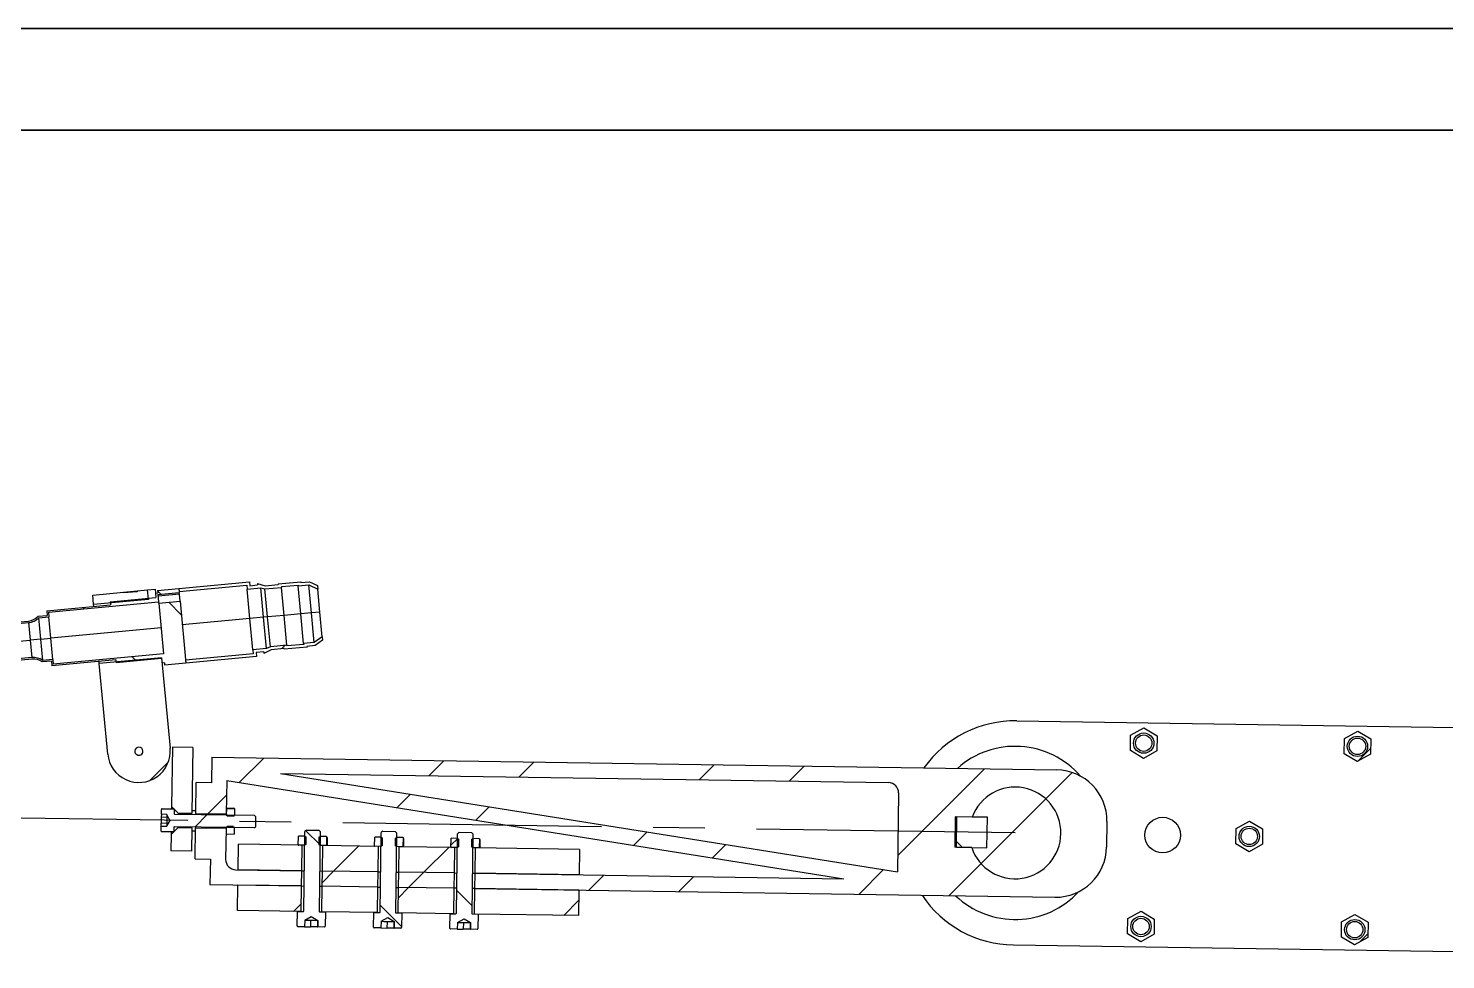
# Model space of a CAD drawing. Header units: millimetres. Extents: x -117 to 822, y -67 to 297.
# Drawn here: x 227.2 to 296.8, y 251.3 to 297 of the extents above; entities that cross this region are included whole.
import ezdxf

# ---------------------------------------------------------------- set-up
doc = ezdxf.new("R2010")
doc.units = ezdxf.units.MM
doc.linetypes.add('CENTERX2', pattern=[20.32, 12.7, -2.54, 2.54, -2.54])
doc.layers.add('KHUNGTEN', color=7, linetype='Continuous', lineweight=35)

msp = doc.modelspace()

# ---------------------------------------------------------------- hatches: boundary and pattern name
at = {"layer": 'KHUNGTEN', "linetype": 'Continuous', "lineweight": 18}
h = msp.add_hatch(dxfattribs=at)
h.set_pattern_fill('ANSI32', color=256, angle=90, style=0)
edge = h.paths.add_edge_path(flags=0)
edge.add_line((210.9774, 261.6769), (211.6234, 262.4565))
edge.add_line((211.6234, 262.4565), (211.6523, 262.4326))
edge.add_line((211.6523, 262.4326), (213.4707, 264.6271))
edge.add_arc((217.811, 261.0307), 5.6367, 103.958043, 140.354324, ccw=False)
edge.add_spline(control_points=[(216.4513, 266.5009), (216.7828, 266.5833), (216.959, 266.8759)], knot_values=[0, 0, 0, 0.9391245, 0.9391245, 0.9391245], weights=[1, 0.9194072, 0.9901878], degree=2, periodic=0)
edge.add_line((216.959, 266.8759), (227.1791, 267.8338))
edge.add_arc((227.1022, 268.6552), 0.825, 275.354324, 314.754893)
edge.add_line((227.683, 268.0693), (228.1783, 268.1157))
edge.add_line((228.1783, 268.1157), (228.1573, 268.3397))
edge.add_line((228.1573, 268.3397), (233.571, 268.8471))
edge.add_line((233.571, 268.8471), (233.5361, 269.2205))
edge.add_line((233.5361, 269.2205), (234.5815, 269.3185))
edge.add_line((234.5815, 269.3185), (234.564, 269.5052))
edge.add_line((234.564, 269.5052), (233.5186, 269.4072))
edge.add_line((233.5186, 269.4072), (233.5291, 269.2952))
edge.add_line((233.5291, 269.2952), (233.417, 269.2847))
edge.add_line((233.417, 269.2847), (233.438, 269.0607))
edge.add_line((233.438, 269.0607), (231.1979, 268.8507))
edge.add_line((231.1979, 268.8507), (231.2119, 268.7013))
edge.add_line((231.2119, 268.7013), (228.0756, 268.4074))
edge.add_line((228.0756, 268.4074), (228.0966, 268.1834))
edge.add_line((228.0966, 268.1834), (227.6486, 268.1414))
edge.add_arc((227.1022, 268.6552), 0.75, 275.354324, 316.763946, ccw=False)
edge.add_line((227.1721, 267.9084), (216.9132, 266.9469))
edge.add_spline(control_points=[(216.9132, 266.9469), (216.7559, 266.6539), (216.4333, 266.5737)], knot_values=[0, 0, 0, 1, 1, 1], weights=[1, 0.9141831, 1], degree=2, periodic=0)
edge.add_arc((217.811, 261.0307), 5.7117, 103.958043, 140.354324)
edge.add_line((213.413, 264.675), (211.5945, 262.4805))
edge.add_line((211.5945, 262.4805), (211.4213, 262.624))
edge.add_line((211.4213, 262.624), (210.7753, 261.8444))
edge.add_line((210.7753, 261.8444), (210.9774, 261.6769))
h = msp.add_hatch(dxfattribs=at)
h.set_pattern_fill('ANSI32', color=256, style=0)
h.paths.add_polyline_path([(230.38, 268.7364), (233.0682, 268.9883), (233.0262, 269.4364), (232.5144, 269.3884), (232.5179, 269.3511), (231.8458, 269.2881), (231.8423, 269.3254), (230.338, 269.1844)], flags=0)
h = msp.add_hatch(dxfattribs=at)
h.set_pattern_fill('ANSI32', color=256, style=0)
h.paths.add_polyline_path([(238.8076, 269.6377), (238.4201, 269.7536), (238.4271, 269.6789), (238.0538, 269.6439), (238.0363, 269.8306), (234.564, 269.5052), (234.578, 269.3558), (237.9009, 269.6672), (237.9184, 269.4806), (238.5905, 269.5436), (238.5902, 269.5462), (238.7926, 269.4857), (239.6057, 269.5619), (239.602, 269.6007), (240.4234, 269.6777), (240.4269, 269.6403), (240.9456, 269.689), (241.3837, 269.4786), (241.3674, 269.6528), (240.973, 269.8422), (240.5623, 269.8037), (240.5588, 269.841), (239.4387, 269.736), (239.4423, 269.6972)], flags=0)
h = msp.add_hatch(dxfattribs=at)
h.set_pattern_fill('ANSI32', color=256, angle=90, style=0)
edge = h.paths.add_edge_path(flags=0)
edge.add_line((211.9592, 260.8634), (212.1613, 260.6959))
edge.add_line((212.1613, 260.6959), (212.8073, 261.4755))
edge.add_line((212.8073, 261.4755), (212.634, 261.6191))
edge.add_line((212.634, 261.6191), (214.4525, 263.8136))
edge.add_arc((217.811, 261.0307), 4.3617, 108.414839, 140.354324, ccw=False)
edge.add_spline(control_points=[(216.4331, 265.169), (216.7825, 265.2853), (217.0881, 265.0801)], knot_values=[0, 0, 0, 1, 1, 1], weights=[1, 0.8976645, 1], degree=2, periodic=0)
edge.add_line((217.0881, 265.0801), (227.3471, 266.0416))
edge.add_arc((227.4171, 265.2949), 0.75, 53.944702, 95.354324, ccw=False)
edge.add_line((227.8585, 265.9012), (228.3066, 265.9432))
edge.add_line((228.3066, 265.9432), (228.3276, 265.7192))
edge.add_line((228.3276, 265.7192), (231.4638, 266.0131))
edge.add_line((231.4638, 266.0131), (231.4778, 265.8638))
edge.add_line((231.4778, 265.8638), (233.718, 266.0737))
edge.add_line((233.718, 266.0737), (233.739, 265.8497))
edge.add_line((233.739, 265.8497), (233.851, 265.8602))
edge.add_line((233.851, 265.8602), (233.8615, 265.7482))
edge.add_line((233.8615, 265.7482), (234.9069, 265.8462))
edge.add_line((234.9069, 265.8462), (234.6221, 268.8853))
edge.add_line((234.6221, 268.8853), (233.5767, 268.7873))
edge.add_line((233.5767, 268.7873), (233.809, 266.3083))
edge.add_line((233.809, 266.3083), (228.3952, 265.8009))
edge.add_line((228.3952, 265.8009), (228.3742, 266.0249))
edge.add_line((228.3742, 266.0249), (227.879, 265.9785))
edge.add_arc((227.4171, 265.2949), 0.825, 55.953756, 95.354324)
edge.add_line((227.3401, 266.1163), (217.1071, 265.1572))
edge.add_spline(control_points=[(217.1071, 265.1572), (216.7777, 265.3628), (216.4094, 265.2402)], knot_values=[0.037527, 0.037527, 0.037527, 1, 1, 1], weights=[0.9926075, 0.9015049, 1], degree=2, periodic=0)
edge.add_arc((217.811, 261.0307), 4.4367, 108.414839, 140.354324)
edge.add_line((214.3947, 263.8615), (212.5763, 261.667))
edge.add_line((212.5763, 261.667), (212.6052, 261.643))
edge.add_line((212.6052, 261.643), (211.9592, 260.8634))
h = msp.add_hatch(dxfattribs=at)
h.set_pattern_fill('ANSI32', color=256, style=0)
h.paths.add_polyline_path([(238.8704, 266.5566), (238.1984, 266.4937), (238.2159, 266.307), (234.8929, 265.9955), (234.9069, 265.8462), (238.3792, 266.1716), (238.3617, 266.3583), (238.7351, 266.3933), (238.7421, 266.3186), (239.1013, 266.5045), (239.736, 266.564), (239.7396, 266.5251), (240.8597, 266.6301), (240.8562, 266.6674), (241.2669, 266.7059), (241.6193, 266.9653), (241.6029, 267.1395), (241.2115, 266.8514), (240.6929, 266.8028), (240.6964, 266.7654), (239.875, 266.6885), (239.8714, 266.7273), (239.0583, 266.6511), (238.8707, 266.554)], flags=0)
h = msp.add_hatch(dxfattribs=at)
h.set_pattern_fill('ANSI32', color=256, style=0)
edge = h.paths.add_edge_path(flags=0)
edge.add_line((234.1309, 261.668), (233.7145, 266.1111))
edge.add_line((233.7145, 266.1111), (230.6529, 265.8241))
edge.add_line((230.6529, 265.8241), (231.0693, 261.3811))
edge.add_arc((232.6001, 261.5246), 1.5375, 185.354324, 365.354324)
edge = h.paths.add_edge_path(flags=0)
edge.add_arc((232.6001, 261.5246), 0.2, -0.850794, 179.149206, ccw=False)
edge.add_arc((232.6001, 261.5246), 0.2, 179.149206, 359.149206, ccw=False)
h = msp.add_hatch(dxfattribs=at)
h.set_pattern_fill('ANSI32', color=256, style=0)
h.paths.add_polyline_path([(282.5951, 261.5322), (282.6063, 262.2821), (281.9624, 262.6667), (281.3074, 262.3014), (281.2962, 261.5515), (281.9401, 261.1669)], flags=0)
edge = h.paths.add_edge_path(flags=0)
edge.add_arc((281.9512, 261.9168), 0.5, 0, 360)
h = msp.add_hatch(dxfattribs=at)
h.set_pattern_fill('ANSI32', color=256, style=0)
h.paths.add_polyline_path([(293.094, 261.3763), (293.1051, 262.1262), (292.4612, 262.5108), (291.8062, 262.1455), (291.7951, 261.3956), (292.4389, 261.011)], flags=0)
edge = h.paths.add_edge_path(flags=0)
edge.add_arc((292.4501, 261.7609), 0.5, 0, 360)
h = msp.add_hatch(dxfattribs=at)
h.set_pattern_fill('ANSI32', color=256, angle=90, style=0)
h.paths.add_polyline_path([(235.2051, 258.4731), (235.2532, 261.7102), (234.2533, 261.7251), (234.21, 258.8129), (234.5302, 258.4831)], flags=0)
h = msp.add_hatch(dxfattribs=at)
h.set_pattern_fill('ANSI32', color=256, style=0)
edge = h.paths.add_edge_path(flags=0)
edge.add_line((280.1253, 256.8184), (280.1439, 258.0682))
edge.add_arc((277.6442, 258.1054), 2.5, 359.149206, 449.149206)
edge.add_line((277.6813, 260.6051), (236.1859, 261.2213))
edge.add_line((236.1859, 261.2213), (236.1673, 259.9714))
edge.add_line((236.1673, 259.9714), (235.4174, 259.9826))
edge.add_line((235.4174, 259.9826), (235.3949, 258.4702))
edge.add_line((235.3949, 258.4702), (236.8948, 258.448))
edge.add_line((236.8948, 258.448), (236.919, 260.0814))
edge.add_line((236.919, 260.0814), (267.2187, 255.2598))
edge.add_line((267.2187, 255.2598), (249.1028, 255.5289))
edge.add_line((249.1028, 255.5289), (249.0916, 254.779))
edge.add_line((249.0916, 254.779), (277.5885, 254.3558))
edge.add_arc((277.6256, 256.8555), 2.5, 269.149206, 359.149206)
edge = h.paths.add_edge_path(flags=0)
edge.add_arc((275.6351, 257.5101), 2.25, -161.379573, 159.677985, ccw=False)
edge.add_line((273.5029, 256.7917), (272.6743, 256.804))
edge.add_line((272.6743, 256.804), (272.6966, 258.3038))
edge.add_line((272.6966, 258.3038), (273.5252, 258.2915))
edge = h.paths.add_edge_path(flags=0)
edge.add_line((269.8561, 255.5996), (239.5565, 260.4212))
edge.add_line((239.5565, 260.4212), (269.4211, 259.9777))
edge.add_arc((269.4136, 259.4777), 0.5, -0.850794, 89.149206, ccw=False)
edge.add_line((269.9136, 259.4703), (269.8561, 255.5996))
h = msp.add_hatch(dxfattribs=at)
h.set_pattern_fill('ANSI32', color=256, style=0)
edge = h.paths.add_edge_path(flags=0)
edge.add_line((274.2491, 256.7806), (273.5029, 256.7917))
edge.add_arc((275.6351, 257.5101), 2.25, 198.620427, 519.677985)
edge.add_line((273.5252, 258.2915), (274.2714, 258.2805))
edge.add_line((274.2714, 258.2805), (274.2491, 256.7806))
h = msp.add_hatch(dxfattribs=at)
h.set_pattern_fill('ANSI32', color=256, style=0)
edge = h.paths.add_edge_path(flags=0)
edge.add_line((238.3207, 257.8151), (238.3281, 258.3133))
edge.add_line((238.3281, 258.3133), (238.2656, 258.3776))
edge.add_line((238.2656, 258.3776), (234.3544, 258.4357))
edge.add_arc((234.3548, 258.4607), 0.025, 179.149206, 269.149206, ccw=False)
edge.add_line((234.3298, 258.4611), (234.3332, 258.686))
edge.add_line((234.3332, 258.686), (233.7395, 258.6948))
edge.add_arc((233.739, 258.6636), 0.0312, 89.149206, 179.149206)
edge.add_line((233.7078, 258.6641), (233.7042, 258.4259))
edge.add_line((233.7042, 258.4259), (233.9792, 258.4218))
edge.add_line((233.9792, 258.4218), (233.9786, 258.3844))
edge.add_line((233.9786, 258.3844), (234.1224, 258.1266))
edge.add_line((234.1224, 258.1266), (233.971, 257.8732))
edge.add_line((233.971, 257.8732), (233.9705, 257.8358))
edge.add_line((233.9705, 257.8358), (233.6955, 257.8399))
edge.add_line((233.6955, 257.8399), (233.692, 257.6017))
edge.add_arc((233.7232, 257.6012), 0.0312, 179.149206, 269.149206)
edge.add_line((233.7228, 257.57), (234.3165, 257.5612))
edge.add_line((234.3165, 257.5612), (234.3198, 257.7861))
edge.add_arc((234.3448, 257.7858), 0.025, 89.149206, 179.149206, ccw=False)
edge.add_line((234.3452, 257.8108), (238.2564, 257.7527))
edge.add_line((238.2564, 257.7527), (238.3207, 257.8151))
h = msp.add_hatch(dxfattribs=at)
h.set_pattern_fill('ANSI31', color=256, angle=90, style=0)
h.paths.add_polyline_path([(237.2986, 258.7045), (237.2982, 258.7053), (236.8991, 258.7112), (236.8987, 258.7104), (236.894, 258.398), (236.9004, 258.3979), (236.9389, 258.3411), (237.2538, 258.3364), (237.294, 258.392)], flags=0)
h = msp.add_hatch(dxfattribs=at)
h.set_pattern_fill('ANSI32', color=256, angle=90, style=0)
h.paths.add_polyline_path([(272.7716, 258.3027), (272.7493, 256.8029), (274.2491, 256.7806), (274.2714, 258.2805)], flags=0)
h = msp.add_hatch(dxfattribs=at)
h.set_pattern_fill('ANSI32', color=256, angle=90, style=0)
h.paths.add_polyline_path([(235.1943, 257.7481), (234.5194, 257.7582), (234.1896, 257.438), (234.1775, 256.6256), (235.1774, 256.6108)], flags=0)
h = msp.add_hatch(dxfattribs=at)
h.set_pattern_fill('ANSI32', color=256, style=0)
edge = h.paths.add_edge_path(flags=0)
edge.add_line((236.8615, 256.2107), (236.884, 257.723))
edge.add_line((236.884, 257.723), (235.3842, 257.7453))
edge.add_line((235.3842, 257.7453), (235.3617, 256.233))
edge.add_line((235.3617, 256.233), (236.1116, 256.2219))
edge.add_line((236.1116, 256.2219), (236.0931, 254.972))
edge.add_line((236.0931, 254.972), (240.5926, 254.9052))
edge.add_line((240.5926, 254.9052), (240.6037, 255.6551))
edge.add_line((240.6037, 255.6551), (237.3541, 255.7033))
edge.add_arc((237.3615, 256.2033), 0.5, 179.149206, 269.149206, ccw=False)
h = msp.add_hatch(dxfattribs=at)
h.set_pattern_fill('ANSI31', color=256, angle=90, style=0)
h.paths.add_polyline_path([(237.2796, 257.4539), (237.2801, 257.4546), (237.2847, 257.7671), (237.2462, 257.8239), (236.9313, 257.8286), (236.8911, 257.7729), (236.8847, 257.773), (236.8801, 257.4606), (236.8805, 257.4598)], flags=0)
h = msp.add_hatch(dxfattribs=at)
h.set_pattern_fill('ANSI32', color=256, angle=90, style=0)
edge = h.paths.add_edge_path(flags=0)
edge.add_line((241.4382, 257.6429), (240.8285, 257.652))
edge.add_line((240.8285, 257.652), (240.7573, 257.5829))
edge.add_line((240.7573, 257.5829), (240.6994, 253.6785))
edge.add_arc((240.6744, 253.6788), 0.025, 269.149206, 359.149206, ccw=False)
edge.add_line((240.674, 253.6538), (240.3865, 253.6581))
edge.add_line((240.3865, 253.6581), (240.3759, 252.9457))
edge.add_arc((240.4134, 252.9451), 0.0375, 179.149206, 269.149206)
edge.add_line((240.4129, 252.9076), (240.7418, 252.9027))
edge.add_line((240.7418, 252.9027), (240.7466, 253.2277))
edge.add_line((240.7466, 253.2277), (240.7477, 253.2277))
edge.add_line((240.7477, 253.2277), (241.0704, 253.4077))
edge.add_line((241.0704, 253.4077), (241.3876, 253.2182))
edge.add_line((241.3876, 253.2182), (241.3887, 253.2182))
edge.add_line((241.3887, 253.2182), (241.3838, 252.8932))
edge.add_line((241.3838, 252.8932), (241.7127, 252.8883))
edge.add_arc((241.7133, 252.9258), 0.0375, 269.149206, 359.149206)
edge.add_line((241.7508, 252.9253), (241.7614, 253.6377))
edge.add_line((241.7614, 253.6377), (241.4739, 253.6419))
edge.add_arc((241.4743, 253.6669), 0.025, 179.149206, 269.149206, ccw=False)
edge.add_line((241.4493, 253.6673), (241.5073, 257.5718))
edge.add_line((241.5073, 257.5718), (241.4382, 257.6429))
h = msp.add_hatch(dxfattribs=at)
h.set_pattern_fill('ANSI32', color=256, angle=90, style=0)
edge = h.paths.add_edge_path(flags=0)
edge.add_line((245.1878, 257.5872), (244.5781, 257.5963))
edge.add_line((244.5781, 257.5963), (244.5069, 257.5272))
edge.add_line((244.5069, 257.5272), (244.449, 253.6228))
edge.add_arc((244.424, 253.6231), 0.025, 269.149206, 359.149206, ccw=False)
edge.add_line((244.4236, 253.5981), (244.1361, 253.6024))
edge.add_line((244.1361, 253.6024), (244.1255, 252.89))
edge.add_arc((244.163, 252.8894), 0.0375, 179.149206, 269.149206)
edge.add_line((244.1625, 252.8519), (244.4914, 252.8471))
edge.add_line((244.4914, 252.8471), (244.4962, 253.172))
edge.add_line((244.4962, 253.172), (244.4973, 253.172))
edge.add_line((244.4973, 253.172), (244.82, 253.352))
edge.add_line((244.82, 253.352), (245.1372, 253.1625))
edge.add_line((245.1372, 253.1625), (245.1382, 253.1625))
edge.add_line((245.1382, 253.1625), (245.1334, 252.8375))
edge.add_line((245.1334, 252.8375), (245.4623, 252.8326))
edge.add_arc((245.4629, 252.8701), 0.0375, 269.149206, 359.149206)
edge.add_line((245.5004, 252.8696), (245.511, 253.582))
edge.add_line((245.511, 253.582), (245.2235, 253.5863))
edge.add_arc((245.2239, 253.6113), 0.025, 179.149206, 269.149206, ccw=False)
edge.add_line((245.1989, 253.6116), (245.2568, 257.5161))
edge.add_line((245.2568, 257.5161), (245.1878, 257.5872))
h = msp.add_hatch(dxfattribs=at)
h.set_pattern_fill('ANSI32', color=256, style=0)
h.paths.add_polyline_path([(287.7777, 256.9548), (287.7889, 257.7047), (287.145, 258.0893), (286.49, 257.724), (286.4788, 256.9741), (287.1227, 256.5894)], flags=0)
edge = h.paths.add_edge_path(flags=0)
edge.add_arc((287.1338, 257.3394), 0.5, 0, 360)
h = msp.add_hatch(dxfattribs=at)
h.set_pattern_fill('ANSI32', color=256, style=0)
h.paths.add_polyline_path([(237.479, 255.7015), (240.6037, 255.6551), (240.6223, 256.905), (237.4976, 256.9514)], flags=0)
h = msp.add_hatch(dxfattribs=at)
h.set_pattern_fill('ANSI31', color=256, style=0)
h.paths.add_polyline_path([(240.4415, 257.3577), (240.434, 257.3535), (240.4274, 256.9121), (240.4348, 256.9077), (240.7473, 256.9031), (240.7473, 256.9094), (240.8105, 256.9523), (240.8158, 257.3084), (240.7539, 257.353)], flags=0)
h = msp.add_hatch(dxfattribs=at)
h.set_pattern_fill('ANSI31', color=256, style=0)
h.paths.add_polyline_path([(241.8237, 257.3329), (241.8163, 257.3373), (241.5038, 257.3419), (241.4407, 257.2991), (241.4354, 256.943), (241.4973, 256.8983), (241.4972, 256.892), (241.8096, 256.8873), (241.8171, 256.8915)], flags=0)
h = msp.add_hatch(dxfattribs=at)
h.set_pattern_fill('ANSI32', color=256, style=0)
h.paths.add_polyline_path([(244.3719, 256.8493), (241.6222, 256.8901), (241.6036, 255.6402), (244.3533, 255.5994)], flags=0)
h = msp.add_hatch(dxfattribs=at)
h.set_pattern_fill('ANSI31', color=256, style=0)
h.paths.add_polyline_path([(244.1911, 257.302), (244.1836, 257.2978), (244.177, 256.8564), (244.1844, 256.8521), (244.4968, 256.8474), (244.4969, 256.8538), (244.5601, 256.8966), (244.5654, 257.2527), (244.5035, 257.2974)], flags=0)
h = msp.add_hatch(dxfattribs=at)
h.set_pattern_fill('ANSI31', color=256, style=0)
h.paths.add_polyline_path([(245.5732, 257.2772), (245.5659, 257.2816), (245.2534, 257.2862), (245.1903, 257.2434), (245.185, 256.8873), (245.2468, 256.8426), (245.2468, 256.8363), (245.5592, 256.8316), (245.5667, 256.8358)], flags=0)
h = msp.add_hatch(dxfattribs=at)
h.set_pattern_fill('ANSI32', color=256, angle=90, style=0)
edge = h.paths.add_edge_path(flags=0)
edge.add_line((248.9374, 257.5316), (248.3277, 257.5406))
edge.add_line((248.3277, 257.5406), (248.2565, 257.4715))
edge.add_line((248.2565, 257.4715), (248.1985, 253.5671))
edge.add_arc((248.1735, 253.5675), 0.025, 269.149206, 359.149206, ccw=False)
edge.add_line((248.1732, 253.5425), (247.8857, 253.5467))
edge.add_line((247.8857, 253.5467), (247.8751, 252.8343))
edge.add_arc((247.9126, 252.8338), 0.0375, 179.149206, 269.149206)
edge.add_line((247.9121, 252.7963), (248.241, 252.7914))
edge.add_line((248.241, 252.7914), (248.2458, 253.1163))
edge.add_line((248.2458, 253.1163), (248.2468, 253.1163))
edge.add_line((248.2468, 253.1163), (248.5696, 253.2963))
edge.add_line((248.5696, 253.2963), (248.8868, 253.1068))
edge.add_line((248.8868, 253.1068), (248.8878, 253.1068))
edge.add_line((248.8878, 253.1068), (248.883, 252.7818))
edge.add_line((248.883, 252.7818), (249.2119, 252.777))
edge.add_arc((249.2125, 252.8144), 0.0375, 269.149206, 359.149206)
edge.add_line((249.25, 252.8139), (249.2605, 253.5263))
edge.add_line((249.2605, 253.5263), (248.9731, 253.5306))
edge.add_arc((248.9735, 253.5556), 0.025, 179.149206, 269.149206, ccw=False)
edge.add_line((248.9485, 253.5559), (249.0064, 257.4604))
edge.add_line((249.0064, 257.4604), (248.9374, 257.5316))
h = msp.add_hatch(dxfattribs=at)
h.set_pattern_fill('ANSI31', color=256, style=0)
h.paths.add_polyline_path([(247.9406, 257.2463), (247.9332, 257.2422), (247.9266, 256.8008), (247.934, 256.7964), (248.2464, 256.7917), (248.2465, 256.7981), (248.3097, 256.8409), (248.3149, 257.197), (248.2531, 257.2417)], flags=0)
h = msp.add_hatch(dxfattribs=at)
h.set_pattern_fill('ANSI31', color=256, style=0)
h.paths.add_polyline_path([(249.3228, 257.2215), (249.3155, 257.2259), (249.003, 257.2305), (248.9399, 257.1877), (248.9346, 256.8316), (248.9964, 256.7869), (248.9963, 256.7806), (249.3088, 256.776), (249.3163, 256.7801)], flags=0)
h = msp.add_hatch(dxfattribs=at)
h.set_pattern_fill('ANSI32', color=256, style=0)
h.paths.add_polyline_path([(248.1214, 256.7936), (245.3717, 256.8344), (245.3532, 255.5846), (248.1029, 255.5437)], flags=0)
h = msp.add_hatch(dxfattribs=at)
h.set_pattern_fill('ANSI32', color=256, style=0)
h.paths.add_polyline_path([(254.2272, 255.4528), (254.2458, 256.7026), (249.1213, 256.7787), (249.1028, 255.5289)], flags=0)
h = msp.add_hatch(dxfattribs=at)
h.set_pattern_fill('ANSI32', color=256, style=0)
h.paths.add_polyline_path([(241.5925, 254.8903), (244.3422, 254.8495), (244.3533, 255.5994), (241.6036, 255.6402)], flags=0)
h = msp.add_hatch(dxfattribs=at)
h.set_pattern_fill('ANSI32', color=256, style=0)
h.paths.add_polyline_path([(248.1029, 255.5437), (245.3532, 255.5846), (245.342, 254.8346), (248.0917, 254.7938)], flags=0)
h = msp.add_hatch(dxfattribs=at)
h.set_pattern_fill('ANSI32', color=256, style=0)
h.paths.add_polyline_path([(237.4494, 253.7017), (240.574, 253.6553), (240.5926, 254.9052), (237.4679, 254.9516)], flags=0)
h = msp.add_hatch(dxfattribs=at)
h.set_pattern_fill('ANSI32', color=256, style=0)
h.paths.add_polyline_path([(244.3422, 254.8495), (241.5925, 254.8903), (241.5739, 253.6405), (244.3236, 253.5996)], flags=0)
h = msp.add_hatch(dxfattribs=at)
h.set_pattern_fill('ANSI32', color=256, style=0)
h.paths.add_polyline_path([(248.0917, 254.7938), (245.342, 254.8346), (245.3235, 253.5848), (248.0732, 253.5439)], flags=0)
h = msp.add_hatch(dxfattribs=at)
h.set_pattern_fill('ANSI32', color=256, style=0)
h.paths.add_polyline_path([(254.1975, 253.453), (254.2161, 254.7029), (249.0916, 254.779), (249.0731, 253.5291)], flags=0)
h = msp.add_hatch(dxfattribs=at)
h.set_pattern_fill('ANSI32', color=256, style=0)
h.paths.add_polyline_path([(282.4615, 252.5332), (282.4726, 253.2831), (281.8287, 253.6677), (281.1737, 253.3024), (281.1626, 252.5525), (281.8065, 252.1679)], flags=0)
edge = h.paths.add_edge_path(flags=0)
edge.add_arc((281.8176, 252.9178), 0.5, 0, 360)
h = msp.add_hatch(dxfattribs=at)
h.set_pattern_fill('ANSI32', color=256, style=0)
h.paths.add_polyline_path([(292.9603, 252.3773), (292.9715, 253.1272), (292.3276, 253.5118), (291.6726, 253.1465), (291.6614, 252.3966), (292.3053, 252.012)], flags=0)
edge = h.paths.add_edge_path(flags=0)
edge.add_arc((292.3164, 252.7619), 0.5, 0, 360)

# ---------------------------------------------------------------- linework, layer by layer
at = {"color": 7, "linetype": 'Continuous', "lineweight": 25}
for p, q in [((231.8423, 269.3254), (232.5144, 269.3884)), ((232.5144, 269.3884), (233.0262, 269.4364)), ((232.5144, 269.3884), (232.5179, 269.3511)), ((233.0262, 269.4364), (233.3996, 269.4714)), ((233.0682, 268.9883), (233.0262, 269.4364)), ((233.3996, 269.4714), (233.417, 269.2847)), ((233.5186, 269.4072), (234.564, 269.5052)), ((233.5186, 269.4072), (233.5291, 269.2952)), ((234.564, 269.5052), (238.0363, 269.8306)), ((234.564, 269.5052), (234.578, 269.3558)), ((234.564, 269.5052), (234.5815, 269.3185)), ((234.578, 269.3558), (237.9009, 269.6672)), ((237.9009, 269.6672), (237.9184, 269.4806)), ((237.9184, 269.4806), (238.5905, 269.5436)), ((238.0541, 268.0328), (237.9184, 269.4806)), ((238.0363, 269.8306), (238.0538, 269.6439)), ((238.0538, 269.6439), (238.4271, 269.6789)), ((238.4201, 269.7536), (238.8076, 269.6377)), ((238.4201, 269.7536), (238.4271, 269.6789)), ((238.5902, 269.5462), (238.7926, 269.4857)), ((238.5902, 269.5462), (238.5905, 269.5436)), ((238.7262, 268.0958), (238.5905, 269.5436)), ((238.7926, 269.4857), (239.6057, 269.5619)), ((238.9214, 268.1117), (238.7926, 269.4857)), ((238.8076, 269.6377), (239.4423, 269.6972)), ((239.4387, 269.736), (240.5588, 269.841)), ((239.4387, 269.736), (239.4423, 269.6972)), ((239.602, 269.6007), (240.4234, 269.6777)), ((239.602, 269.6007), (239.6057, 269.5619)), ((239.7345, 268.1879), (239.6057, 269.5619)), ((240.4234, 269.6777), (240.4269, 269.6403)), ((240.4269, 269.6403), (240.9456, 269.689)), ((240.5559, 268.265), (240.4269, 269.6403)), ((240.5588, 269.841), (240.5623, 269.8037)), ((240.5623, 269.8037), (240.973, 269.8422)), ((240.9456, 269.689), (241.3837, 269.4786)), ((241.0745, 268.3136), (240.9456, 269.689)), ((240.973, 269.8422), (241.3674, 269.6528)), ((241.3674, 269.6528), (241.3837, 269.4786)), ((241.49, 268.3448), (241.3837, 269.4786)), ((228.0756, 268.4074), (231.2119, 268.7013)), ((228.1573, 268.3397), (233.571, 268.8471)), ((230.338, 269.1844), (231.8423, 269.3254)), ((230.38, 268.7364), (230.338, 269.1844)), ((230.38, 268.7364), (233.0682, 268.9883)), ((230.3905, 268.6244), (230.38, 268.7364)), ((231.1979, 268.8507), (233.438, 269.0607)), ((231.1979, 268.8507), (231.2119, 268.7013)), ((231.8458, 269.2881), (231.8423, 269.3254)), ((232.5179, 269.3511), (231.8458, 269.2881)), ((233.417, 269.2847), (233.5291, 269.2952)), ((233.417, 269.2847), (233.438, 269.0607)), ((233.5361, 269.2205), (234.5815, 269.3185)), ((233.5361, 269.2205), (233.571, 268.8471)), ((234.5893, 269.2351), (233.5439, 269.1371)), ((233.5755, 268.7991), (233.571, 268.8471)), ((233.5767, 268.7873), (233.5755, 268.7991)), ((233.5767, 268.7873), (234.6221, 268.8853)), ((233.5767, 268.7873), (233.809, 266.3083)), ((234.5893, 269.2351), (234.5815, 269.3185)), ((234.6221, 268.8853), (234.5893, 269.2351)), ((234.6221, 268.8853), (234.9069, 265.8462)), ((227.6486, 268.1414), (228.0966, 268.1834)), ((227.683, 268.0693), (228.1783, 268.1157)), ((227.781, 267.0239), (227.683, 268.0693)), ((228.0756, 268.4074), (228.0966, 268.1834)), ((228.1573, 268.3397), (228.1783, 268.1157)), ((228.2763, 267.0703), (228.1783, 268.1157)), ((238.0536, 268.0385), (234.7306, 267.7271)), ((238.7262, 268.0958), (238.0541, 268.0328)), ((238.1984, 266.4937), (238.0541, 268.0328)), ((238.9214, 268.1117), (238.7261, 268.0959)), ((238.8704, 266.5566), (238.7262, 268.0958)), ((239.7345, 268.1879), (238.9214, 268.1117)), ((239.0583, 266.6511), (238.9214, 268.1117)), ((240.5557, 268.2661), (239.7343, 268.1891)), ((239.8714, 266.7273), (239.7345, 268.1879)), ((241.0745, 268.3136), (240.5559, 268.265)), ((240.6929, 266.8028), (240.5559, 268.265)), ((241.49, 268.3448), (241.0745, 268.3136)), ((241.2115, 266.8514), (241.0745, 268.3136)), ((241.6029, 267.1395), (241.49, 268.3448)), ((216.9132, 266.9469), (227.1721, 267.9084)), ((216.9589, 266.8759), (227.1791, 267.8338)), ((227.1791, 267.8338), (227.2596, 266.975)), ((233.69, 267.5777), (228.2763, 267.0703)), ((217.0343, 266.0167), (227.2596, 266.975)), ((227.781, 267.0239), (227.2596, 266.975)), ((227.2596, 266.975), (227.3401, 266.1163)), ((227.781, 267.0239), (228.2763, 267.0703)), ((227.879, 265.9785), (227.781, 267.0239)), ((228.3742, 266.0249), (228.2763, 267.0703)), ((239.0583, 266.6511), (238.8707, 266.554)), ((239.8714, 266.7273), (239.0583, 266.6511)), ((240.8597, 266.6301), (239.7396, 266.5251)), ((239.8714, 266.7273), (239.875, 266.6885)), ((240.6964, 266.7654), (239.875, 266.6885)), ((241.2115, 266.8514), (240.6929, 266.8028)), ((240.6929, 266.8028), (240.6964, 266.7654)), ((241.2669, 266.7059), (240.8562, 266.6674)), ((240.8562, 266.6674), (240.8597, 266.6301)), ((241.6029, 267.1395), (241.2115, 266.8514)), ((241.6193, 266.9653), (241.2669, 266.7059)), ((241.6029, 267.1395), (241.6193, 266.9653)), ((227.3471, 266.0416), (217.0881, 265.0801)), ((227.3401, 266.1163), (217.1071, 265.1572)), ((228.3066, 265.9432), (227.8585, 265.9012)), ((228.3742, 266.0249), (227.879, 265.9785)), ((228.3066, 265.9432), (228.3276, 265.7192)), ((231.4638, 266.0131), (228.3276, 265.7192)), ((228.3742, 266.0249), (228.3952, 265.8009)), ((233.809, 266.3083), (228.3952, 265.8009)), ((230.6529, 265.8241), (230.6424, 265.9361)), ((233.7145, 266.1111), (230.6529, 265.8241)), ((231.4638, 266.0131), (231.4778, 265.8638)), ((233.718, 266.0737), (231.4778, 265.8638)), ((233.7145, 266.1111), (234.1309, 261.668)), ((233.718, 266.0737), (233.739, 265.8497)), ((238.2159, 266.307), (234.8929, 265.9955)), ((234.8929, 265.9955), (234.9069, 265.8462)), ((238.3792, 266.1716), (234.9069, 265.8462)), ((238.8704, 266.5566), (238.1984, 266.4937)), ((238.1984, 266.4937), (238.2159, 266.307)), ((238.7351, 266.3933), (238.3617, 266.3583)), ((238.3617, 266.3583), (238.3792, 266.1716)), ((238.7351, 266.3933), (238.7421, 266.3186)), ((239.1013, 266.5045), (238.7421, 266.3186)), ((238.8704, 266.5566), (238.8707, 266.554)), ((239.736, 266.564), (239.1013, 266.5045)), ((239.736, 266.564), (239.7396, 266.5251)), ((231.0693, 261.3811), (230.6529, 265.8241)), ((233.851, 265.8602), (233.739, 265.8497)), ((233.851, 265.8602), (233.8615, 265.7482)), ((234.9069, 265.8462), (233.8615, 265.7482)), ((275.7168, 263.0095), (324.2114, 262.2894)), ((281.3074, 262.3014), (281.9624, 262.6667)), ((281.9624, 262.6667), (282.6063, 262.2821)), ((291.8062, 262.1455), (292.4612, 262.5108)), ((292.4612, 262.5108), (293.1051, 262.1262)), ((281.2962, 261.5515), (281.3074, 262.3014)), ((282.6063, 262.2821), (282.5951, 261.5322)), ((291.7951, 261.3956), (291.8062, 262.1455)), ((293.1051, 262.1262), (293.094, 261.3763)), ((234.2533, 261.7251), (234.21, 258.8129)), ((235.2532, 261.7102), (234.2533, 261.7251)), ((235.2532, 261.7102), (235.2051, 258.4731)), ((236.1859, 261.2213), (236.1673, 259.9714)), ((236.1859, 261.2213), (277.6813, 260.6051)), ((281.9401, 261.1669), (281.2962, 261.5515)), ((282.5951, 261.5322), (281.9401, 261.1669)), ((292.4389, 261.011), (291.7951, 261.3956)), ((293.094, 261.3763), (292.4389, 261.011)), ((239.5565, 260.4212), (269.4211, 259.9777)), ((239.5565, 260.4212), (269.8561, 255.5996)), ((235.3949, 258.4702), (235.4174, 259.9826)), ((236.1673, 259.9714), (235.4174, 259.9826)), ((236.919, 260.0814), (236.8948, 258.448)), ((236.919, 260.0814), (267.2187, 255.2598)), ((269.9136, 259.4703), (269.8561, 255.5996)), ((233.702, 258.2771), (233.6976, 257.982)), ((233.7042, 258.4259), (233.702, 258.2771)), ((233.977, 258.2731), (233.702, 258.2771)), ((233.7042, 258.4259), (233.7078, 258.6641)), ((233.9792, 258.4218), (233.7042, 258.4259)), ((233.7395, 258.6948), (234.3332, 258.686)), ((233.9781, 258.3485), (233.9748, 258.1255)), ((233.9786, 258.3844), (233.9781, 258.3485)), ((233.9792, 258.4218), (233.9786, 258.3844)), ((233.9786, 258.3844), (234.1224, 258.1266)), ((234.21, 258.8129), (234.2082, 258.6879)), ((234.21, 258.8129), (234.5302, 258.4831)), ((234.3332, 258.686), (234.3298, 258.4611)), ((234.3544, 258.4357), (238.2656, 258.3776)), ((234.5302, 258.4831), (234.5294, 258.4331)), ((234.5302, 258.4831), (235.2051, 258.4731)), ((235.2043, 258.4231), (235.2051, 258.4731)), ((235.2071, 258.6105), (235.397, 258.6077)), ((235.3949, 258.4702), (235.3942, 258.4202)), ((235.3949, 258.4702), (236.8948, 258.448)), ((236.8987, 258.7104), (236.894, 258.398)), ((236.9004, 258.3979), (236.894, 258.398)), ((236.8991, 258.7112), (236.8987, 258.7104)), ((236.8991, 258.7112), (237.2982, 258.7053)), ((236.9389, 258.3411), (236.9004, 258.3979)), ((236.9389, 258.3411), (237.2538, 258.3364)), ((236.9547, 258.7269), (237.2431, 258.7226)), ((237.294, 258.392), (237.2538, 258.3364)), ((237.2986, 258.7045), (237.294, 258.392)), ((237.2982, 258.7053), (237.2986, 258.7045)), ((238.3281, 258.3133), (238.2656, 258.3776)), ((238.3281, 258.3133), (238.3207, 257.8151)), ((272.6966, 258.3038), (272.6743, 256.804)), ((272.7418, 258.3032), (272.6935, 258.0993)), ((273.5252, 258.2915), (272.6966, 258.3038)), ((272.7493, 256.8029), (272.7716, 258.3027)), ((274.2714, 258.2805), (272.7716, 258.3027)), ((274.2714, 258.2805), (273.5252, 258.2915)), ((274.2491, 256.7806), (274.2714, 258.2805)), ((233.692, 257.6017), (233.6955, 257.8399)), ((233.6955, 257.8399), (233.6976, 257.982)), ((233.6955, 257.8399), (233.9705, 257.8358)), ((233.9726, 257.978), (233.6976, 257.982)), ((234.3165, 257.5612), (233.7228, 257.57)), ((233.971, 257.8732), (233.9705, 257.8358)), ((234.1224, 258.1266), (233.971, 257.8732)), ((233.9715, 257.9058), (233.971, 257.8732)), ((233.9748, 258.1255), (233.9715, 257.9058)), ((234.5194, 257.7582), (234.1896, 257.438)), ((234.1915, 257.563), (234.1896, 257.438)), ((234.3198, 257.7861), (234.3165, 257.5612)), ((238.2564, 257.7527), (234.3452, 257.8108)), ((234.5201, 257.8082), (234.5194, 257.7582)), ((235.1943, 257.7481), (234.5194, 257.7582)), ((235.1943, 257.7481), (235.1774, 256.6108)), ((235.1923, 257.6107), (235.3821, 257.6078)), ((235.1943, 257.7481), (235.1951, 257.7981)), ((235.3617, 256.233), (235.3842, 257.7453)), ((235.3849, 257.7953), (235.3842, 257.7453)), ((236.884, 257.723), (235.3842, 257.7453)), ((236.884, 257.723), (236.8615, 256.2107)), ((236.8847, 257.773), (236.8801, 257.4606)), ((236.8847, 257.773), (236.8911, 257.7729)), ((236.8911, 257.7729), (236.9313, 257.8286)), ((237.2462, 257.8239), (236.9313, 257.8286)), ((237.2462, 257.8239), (237.2847, 257.7671)), ((237.2847, 257.7671), (237.2801, 257.4546)), ((238.2564, 257.7527), (238.3207, 257.8151)), ((240.6994, 253.6785), (240.7573, 257.5829)), ((240.8285, 257.652), (240.7573, 257.5829)), ((240.8285, 257.652), (241.4382, 257.6429)), ((241.5073, 257.5718), (241.4382, 257.6429)), ((241.5073, 257.5718), (241.4493, 253.6673)), ((244.5781, 257.5963), (244.5069, 257.5272)), ((244.5781, 257.5963), (245.1878, 257.5872)), ((245.2568, 257.5161), (245.1878, 257.5872)), ((280.1439, 258.0682), (280.1253, 256.8184)), ((286.4788, 256.9741), (286.49, 257.724)), ((286.49, 257.724), (287.145, 258.0893)), ((287.145, 258.0893), (287.7889, 257.7047)), ((287.7889, 257.7047), (287.7777, 256.9548)), ((234.1896, 257.438), (234.1775, 256.6256)), ((236.8805, 257.4598), (236.8801, 257.4614)), ((236.8801, 257.4606), (236.8805, 257.4598)), ((236.8805, 257.4598), (237.2796, 257.4539)), ((237.2796, 257.4539), (237.2801, 257.4554)), ((237.2801, 257.4546), (237.2796, 257.4539)), ((237.479, 255.7015), (237.4976, 256.9514)), ((240.6223, 256.905), (237.4976, 256.9514)), ((240.4274, 256.9121), (240.434, 257.3535)), ((240.4274, 256.9121), (240.4348, 256.9077)), ((240.434, 257.3535), (240.4415, 257.3577)), ((240.7473, 256.9031), (240.4348, 256.9077)), ((240.7539, 257.353), (240.4415, 257.3577)), ((240.6037, 255.6551), (240.6223, 256.905)), ((240.8105, 256.9523), (240.7473, 256.9094)), ((240.7473, 256.9094), (240.7473, 256.9031)), ((240.7539, 257.353), (240.8158, 257.3084)), ((240.8105, 256.9523), (240.8158, 257.3084)), ((241.4407, 257.2991), (241.4354, 256.943)), ((241.4973, 256.8983), (241.4354, 256.943)), ((241.4407, 257.2991), (241.5038, 257.3419)), ((241.4972, 256.892), (241.4973, 256.8983)), ((241.8096, 256.8873), (241.4972, 256.892)), ((241.8163, 257.3373), (241.5038, 257.3419)), ((241.6222, 256.8901), (241.6036, 255.6402)), ((244.3719, 256.8493), (241.6222, 256.8901)), ((241.8096, 256.8873), (241.8171, 256.8915)), ((241.8163, 257.3373), (241.8237, 257.3329)), ((241.8237, 257.3329), (241.8171, 256.8915)), ((241.861, 256.948), (241.8171, 256.8915)), ((241.8659, 257.2751), (241.8237, 257.3329)), ((241.861, 256.948), (241.8659, 257.2751)), ((244.177, 256.8564), (244.1836, 257.2978)), ((244.1836, 257.2978), (244.1911, 257.302)), ((244.5035, 257.2974), (244.1911, 257.302)), ((244.449, 253.6228), (244.5069, 257.5272)), ((244.5601, 256.8966), (244.4969, 256.8538)), ((244.5035, 257.2974), (244.5654, 257.2527)), ((244.5601, 256.8966), (244.5654, 257.2527)), ((245.1903, 257.2434), (245.185, 256.8873)), ((245.2468, 256.8426), (245.185, 256.8873)), ((245.1903, 257.2434), (245.2534, 257.2862)), ((245.2568, 257.5161), (245.1989, 253.6116)), ((245.5659, 257.2816), (245.2534, 257.2862)), ((245.5659, 257.2816), (245.5732, 257.2772)), ((245.5732, 257.2772), (245.5667, 256.8358)), ((245.6106, 256.8923), (245.5667, 256.8358)), ((245.6155, 257.2194), (245.5732, 257.2772)), ((245.6106, 256.8923), (245.6155, 257.2194)), ((247.9266, 256.8008), (247.9332, 257.2422)), ((247.9332, 257.2422), (247.9406, 257.2463)), ((248.2531, 257.2417), (247.9406, 257.2463)), ((248.1985, 253.5671), (248.2565, 257.4715)), ((248.2531, 257.2417), (248.3149, 257.197)), ((248.3277, 257.5406), (248.2565, 257.4715)), ((248.3097, 256.8409), (248.3149, 257.197)), ((248.3277, 257.5406), (248.9374, 257.5316)), ((248.9399, 257.1877), (248.9346, 256.8316)), ((249.0064, 257.4604), (248.9374, 257.5316)), ((248.9399, 257.1877), (249.003, 257.2305)), ((249.0064, 257.4604), (248.9485, 253.5559)), ((249.3155, 257.2259), (249.003, 257.2305)), ((249.3155, 257.2259), (249.3228, 257.2215)), ((249.3228, 257.2215), (249.3163, 256.7801)), ((249.365, 257.1638), (249.3228, 257.2215)), ((249.3602, 256.8366), (249.365, 257.1638)), ((272.6773, 257.0086), (272.7196, 256.8033)), ((287.1227, 256.5894), (286.4788, 256.9741)), ((287.7777, 256.9548), (287.1227, 256.5894)), ((235.1774, 256.6108), (234.1775, 256.6256)), ((235.3617, 256.233), (236.1116, 256.2219)), ((236.1116, 256.2219), (236.0931, 254.972)), ((244.177, 256.8564), (244.1844, 256.8521)), ((244.4968, 256.8474), (244.1844, 256.8521)), ((244.3533, 255.5994), (244.3719, 256.8493)), ((244.4969, 256.8538), (244.4968, 256.8474)), ((245.2468, 256.8363), (245.2468, 256.8426)), ((245.5592, 256.8316), (245.2468, 256.8363)), ((245.3717, 256.8344), (245.3532, 255.5846)), ((248.1214, 256.7936), (245.3717, 256.8344)), ((245.5592, 256.8316), (245.5667, 256.8358)), ((247.9266, 256.8008), (247.934, 256.7964)), ((248.2464, 256.7917), (247.934, 256.7964)), ((248.1029, 255.5437), (248.1214, 256.7936)), ((248.2465, 256.7981), (248.2464, 256.7917)), ((248.3097, 256.8409), (248.2465, 256.7981)), ((248.9964, 256.7869), (248.9346, 256.8316)), ((248.9963, 256.7806), (248.9964, 256.7869)), ((249.3088, 256.776), (248.9963, 256.7806)), ((249.1213, 256.7787), (249.1028, 255.5289)), ((254.2458, 256.7026), (249.1213, 256.7787)), ((249.3088, 256.776), (249.3163, 256.7801)), ((249.3602, 256.8366), (249.3163, 256.7801)), ((254.2458, 256.7026), (254.2272, 255.4528)), ((273.5029, 256.7917), (272.6743, 256.804)), ((272.7493, 256.8029), (274.2491, 256.7806)), ((273.5029, 256.7917), (274.2491, 256.7806)), ((237.3541, 255.7033), (240.6037, 255.6551)), ((240.6037, 255.6551), (237.479, 255.7015)), ((240.5926, 254.9052), (240.6037, 255.6551)), ((240.6037, 255.6551), (240.7287, 255.6532)), ((241.4786, 255.6421), (241.6036, 255.6402)), ((241.6036, 255.6402), (241.5925, 254.8903)), ((244.3533, 255.5994), (241.6036, 255.6402)), ((244.3422, 254.8495), (244.3533, 255.5994)), ((244.3533, 255.5994), (244.4783, 255.5976)), ((245.2282, 255.5864), (245.3532, 255.5846)), ((245.3532, 255.5846), (245.342, 254.8346)), ((248.1029, 255.5437), (245.3532, 255.5846)), ((248.0917, 254.7938), (248.1029, 255.5437)), ((248.1029, 255.5437), (248.2279, 255.5419)), ((248.9778, 255.5307), (249.1028, 255.5289)), ((249.1028, 255.5289), (249.0916, 254.779)), ((254.2272, 255.4528), (249.1028, 255.5289)), ((249.1028, 255.5289), (267.2187, 255.2598)), ((236.0931, 254.972), (240.5926, 254.9052)), ((237.4494, 253.7017), (237.4679, 254.9516)), ((240.5926, 254.9052), (237.4679, 254.9516)), ((240.574, 253.6553), (240.5926, 254.9052)), ((240.5926, 254.9052), (240.7176, 254.9033)), ((241.4675, 254.8922), (241.5925, 254.8903)), ((241.5925, 254.8903), (241.5739, 253.6405)), ((244.3422, 254.8495), (241.5925, 254.8903)), ((244.3236, 253.5996), (244.3422, 254.8495)), ((244.3422, 254.8495), (244.4671, 254.8476)), ((245.2171, 254.8365), (245.342, 254.8346)), ((245.342, 254.8346), (245.3235, 253.5848)), ((248.0917, 254.7938), (245.342, 254.8346)), ((248.0732, 253.5439), (248.0917, 254.7938)), ((248.2167, 254.792), (248.0917, 254.7938)), ((249.0916, 254.779), (248.9666, 254.7808)), ((249.0916, 254.779), (249.0731, 253.5291)), ((254.2161, 254.7029), (249.0916, 254.779)), ((249.0916, 254.779), (277.5885, 254.3558)), ((254.2161, 254.7029), (254.1975, 253.453)), ((240.574, 253.6553), (237.4494, 253.7017)), ((240.3759, 252.9457), (240.3865, 253.6581)), ((240.3865, 253.6581), (240.674, 253.6538)), ((240.7477, 253.2277), (241.0704, 253.4077)), ((241.0704, 253.4077), (241.3876, 253.2182)), ((241.4739, 253.6419), (241.7614, 253.6377)), ((244.3236, 253.5996), (241.5739, 253.6405)), ((241.7614, 253.6377), (241.7508, 252.9253)), ((244.1255, 252.89), (244.1361, 253.6024)), ((244.1361, 253.6024), (244.4236, 253.5981)), ((245.2235, 253.5863), (245.511, 253.582)), ((248.0732, 253.5439), (245.3235, 253.5848)), ((245.511, 253.582), (245.5004, 252.8696)), ((247.8751, 252.8343), (247.8857, 253.5467)), ((247.8857, 253.5467), (248.1732, 253.5425)), ((248.9731, 253.5306), (249.2605, 253.5263)), ((254.1975, 253.453), (249.0731, 253.5291)), ((249.2605, 253.5263), (249.25, 252.8139)), ((281.1737, 253.3024), (281.8287, 253.6677)), ((281.8287, 253.6677), (282.4726, 253.2831)), ((291.6726, 253.1465), (292.3276, 253.5118)), ((292.3276, 253.5118), (292.9715, 253.1272)), ((240.7418, 252.9027), (240.4129, 252.9076)), ((240.7466, 253.2277), (240.7418, 252.9027)), ((240.7418, 252.9027), (241.0328, 252.8984)), ((240.7466, 253.2277), (240.7477, 253.2277)), ((240.7477, 253.2277), (240.8857, 253.2256)), ((240.8857, 253.2256), (241.2046, 253.2209)), ((241.0377, 253.2234), (241.0328, 252.8984)), ((241.3667, 252.8935), (241.0328, 252.8984)), ((241.2046, 253.2209), (241.3866, 253.2182)), ((241.3716, 253.2184), (241.3667, 252.8935)), ((241.3667, 252.8935), (241.3838, 252.8932)), ((241.3887, 253.2182), (241.3838, 252.8932)), ((241.7127, 252.8883), (241.3838, 252.8932)), ((241.3866, 253.2182), (241.3876, 253.2182)), ((241.3876, 253.2182), (241.3887, 253.2182)), ((244.4914, 252.8471), (244.1625, 252.8519)), ((244.4962, 253.172), (244.4914, 252.8471)), ((244.4914, 252.8471), (244.7824, 252.8427)), ((244.4962, 253.172), (244.4973, 253.172)), ((244.4973, 253.172), (244.82, 253.352)), ((244.4973, 253.172), (244.6353, 253.17)), ((244.6353, 253.17), (244.9542, 253.1652)), ((244.7873, 253.1677), (244.7824, 252.8427)), ((245.1163, 252.8378), (244.7824, 252.8427)), ((244.82, 253.352), (245.1372, 253.1625)), ((244.9542, 253.1652), (245.1361, 253.1625)), ((245.1211, 253.1627), (245.1163, 252.8378)), ((245.1163, 252.8378), (245.1334, 252.8375)), ((245.1382, 253.1625), (245.1334, 252.8375)), ((245.4623, 252.8326), (245.1334, 252.8375)), ((245.1361, 253.1625), (245.1372, 253.1625)), ((245.1372, 253.1625), (245.1382, 253.1625)), ((248.241, 252.7914), (247.9121, 252.7963)), ((248.2458, 253.1163), (248.241, 252.7914)), ((248.241, 252.7914), (248.532, 252.787)), ((248.2458, 253.1163), (248.2468, 253.1163)), ((248.2468, 253.1163), (248.5696, 253.2963)), ((248.2468, 253.1163), (248.3849, 253.1143)), ((248.3849, 253.1143), (248.7038, 253.1095)), ((248.5368, 253.112), (248.532, 252.787)), ((248.8659, 252.7821), (248.532, 252.787)), ((248.5696, 253.2963), (248.8868, 253.1068)), ((248.7038, 253.1095), (248.8857, 253.1068)), ((248.8707, 253.1071), (248.8659, 252.7821)), ((248.8659, 252.7821), (248.883, 252.7818)), ((248.8878, 253.1068), (248.883, 252.7818)), ((249.2119, 252.777), (248.883, 252.7818)), ((248.8857, 253.1068), (248.8868, 253.1068)), ((248.8868, 253.1068), (248.8878, 253.1068)), ((281.1626, 252.5525), (281.1737, 253.3024)), ((282.4726, 253.2831), (282.4615, 252.5332)), ((291.6614, 252.3966), (291.6726, 253.1465)), ((292.9715, 253.1272), (292.9603, 252.3773)), ((275.5534, 252.0107), (324.0481, 251.2906)), ((281.8065, 252.1679), (281.1626, 252.5525)), ((282.4615, 252.5332), (281.8065, 252.1679)), ((292.3053, 252.012), (291.6614, 252.3966)), ((292.9603, 252.3773), (292.3053, 252.012))]:
    msp.add_line(p, q, dxfattribs=at)
at = {"color": 7, "linetype": 'CENTERX2'}
msp.add_line((275.6351, 257.5101), (209.3924, 258.4938), dxfattribs=at)
at = {"color": 7, "linetype": 'Continuous', "lineweight": 25}
for centre, radius in [((281.9512, 261.9168), 0.5), ((281.9512, 261.9168), 0.4025), ((292.4501, 261.7609), 0.5), ((292.4501, 261.7609), 0.4025), ((282.8843, 257.4025), 0.875), ((287.1338, 257.3394), 0.5), ((287.1338, 257.3394), 0.4025), ((281.8176, 252.9178), 0.5), ((281.8176, 252.9178), 0.4025), ((292.3164, 252.7619), 0.5), ((292.3164, 252.7619), 0.4025)]:
    msp.add_circle(centre, radius, dxfattribs=at)
for centre, radius, start, end in [((227.1022, 268.6552), 0.75, 275.354324, 316.763946), ((227.1022, 268.6552), 0.825, 275.354324, 314.754893), ((227.4171, 265.2949), 0.825, 55.953756, 95.354324), ((227.4171, 265.2949), 0.75, 53.944702, 95.354324), ((275.6351, 257.5101), 5.5, 89.149206, 144.525671), ((275.6351, 257.5101), 4.25, 41.03396, 131.817132), ((232.6001, 261.5246), 1.5375, 185.354324, 5.354324), ((232.6001, 261.5246), 0.2, 359.149206, 179.149206), ((232.6001, 261.5246), 0.2, 179.149206, 359.149206), ((277.6442, 258.1054), 2.5, 359.149206, 89.149206), ((269.4136, 259.4777), 0.5, 359.149206, 89.149206), ((275.6351, 257.5101), 2.25, 198.620427, 159.677985), ((233.739, 258.6636), 0.0313, 89.149206, 179.149206), ((234.3548, 258.4607), 0.025, 179.149206, 269.149206), ((233.7232, 257.6012), 0.0313, 179.149206, 269.149206), ((234.3448, 257.7858), 0.025, 89.149206, 179.149206), ((237.3615, 256.2033), 0.5, 179.149206, 269.149206), ((277.6256, 256.8555), 2.5, 269.149206, 359.149206), ((275.6351, 257.5101), 5.5, 213.772742, 269.149206), ((275.6351, 257.5101), 4.25, 226.481281, 317.264452), ((240.6744, 253.6788), 0.025, 269.149206, 359.149206), ((241.4743, 253.6669), 0.025, 179.149206, 269.149206), ((244.424, 253.6231), 0.025, 269.149206, 359.149206), ((245.2239, 253.6113), 0.025, 179.149206, 269.149206), ((248.1735, 253.5675), 0.025, 269.149206, 359.149206), ((248.9735, 253.5556), 0.025, 179.149206, 269.149206), ((240.4134, 252.9451), 0.0375, 179.149206, 269.149206), ((241.7133, 252.9258), 0.0375, 269.149206, 359.149206), ((244.163, 252.8894), 0.0375, 179.149206, 269.149206), ((245.4629, 252.8701), 0.0375, 269.149206, 359.149206), ((247.9126, 252.8338), 0.0375, 179.149206, 269.149206), ((249.2125, 252.8144), 0.0375, 269.149206, 359.149206)]:
    msp.add_arc(centre, radius, start, end, dxfattribs=at)
for points in [[(236.8991, 258.7112), (236.9002, 258.7123), (236.9054, 258.7178), (236.9328, 258.7228), (236.9547, 258.7269)], [(237.2982, 258.7053), (237.2972, 258.7064), (237.2921, 258.7121), (237.2649, 258.7179), (237.2431, 258.7226)]]:
    msp.add_open_spline(points, degree=3, knots=[0, 0, 0, 0, 0.2003743, 1, 1, 1, 1], dxfattribs=at)
at = {"layer": 'KHUNGTEN'}
for p, q in [((0, 297), (420, 297)), ((5, 292), (415, 292))]:
    msp.add_line(p, q, dxfattribs=at)

doc.saveas('drawing.dxf')
